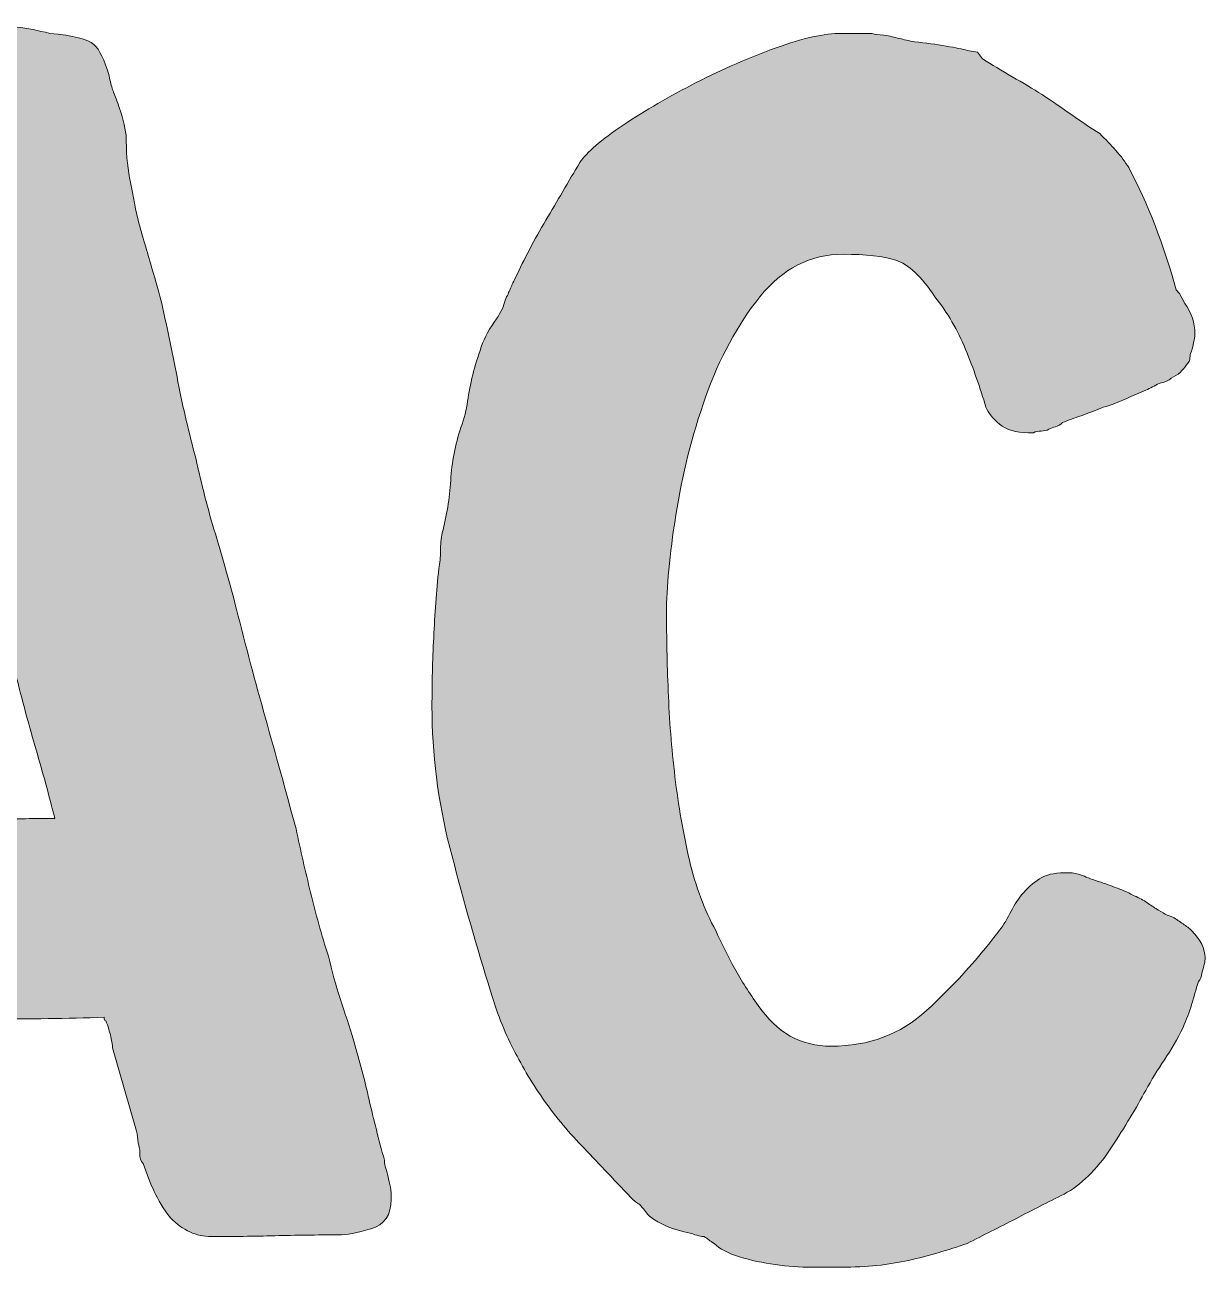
# Model space of a CAD drawing. Header units: inches. Extents: x 112 to 968, y -1050 to -30.
# Drawn here: x 540.6 to 706.6, y -217.4 to -42.7 of the extents above; entities that cross this region are included whole.
import ezdxf

# ---------------------------------------------------------------- set-up
doc = ezdxf.new("R2010")
doc.units = ezdxf.units.IN
doc.header["$MEASUREMENT"] = 0
doc.layers.add('Layer 1', color=7, linetype='Continuous')

# ---------------------------------------------------------------- blocks, each defined once
blk = doc.blocks.new('block 7')
at = {"layer": 'Layer 1', "true_color": 0xfccf0c}
h = blk.add_hatch(color=40, dxfattribs=at)
h.dxf.hatch_style = 2
edge = h.paths.add_edge_path()
edge.add_spline(control_points=[(551.71, -182.29), (546.45, -182.45), (541.19, -182.53), (535.93, -182.53), (530.67, -182.53), (525.41, -182.69), (520.16, -183.01), (519.68, -183.17), (519.28, -183.25), (518.96, -183.25), (518.8, -183.41), (518.72, -183.57), (518.72, -183.73), (518.4, -184.36), (518.24, -184.84), (518.24, -185.16), (517.29, -188.35), (516.37, -191.49), (515.49, -194.6), (514.62, -197.71), (513.78, -200.86), (512.98, -204.04), (512.98, -204.04), (512.75, -205), (512.75, -205), (512.42, -205.95), (512.27, -206.75), (512.27, -207.39), (511.31, -210.26), (509.83, -212.01), (507.84, -212.65), (505.85, -213.29), (503.5, -213.6), (500.79, -213.6), (498.24, -213.6), (495.65, -213.52), (493.03, -213.36), (490.4, -213.21), (487.73, -213.13), (485.02, -213.13), (483.42, -213.13), (481.99, -212.69), (480.72, -211.81), (479.44, -210.94), (478.8, -209.62), (478.8, -207.87), (478.8, -207.07), (478.92, -206), (479.16, -204.64), (479.4, -203.29), (479.68, -202.05), (480, -200.94), (480.32, -199.66), (480.64, -198.43), (480.95, -197.23), (481.27, -196.04), (481.51, -195.04), (481.67, -194.24), (483.42, -187.55), (485.26, -180.98), (487.17, -174.52), (489.08, -168.07), (490.83, -161.5), (492.43, -154.8), (493.22, -151.62), (494.02, -148.43), (494.82, -145.24), (495.61, -142.06), (496.33, -138.87), (496.97, -135.68), (499.52, -125.33), (502.23, -115.05), (505.1, -104.85), (507.97, -94.65), (510.75, -84.46), (513.46, -74.26), (514.1, -72.03), (514.97, -69.64), (516.09, -67.08), (517.05, -63.9), (517.96, -60.79), (518.84, -57.76), (519.72, -54.74), (520.63, -51.63), (521.59, -48.44), (522.07, -46.85), (522.94, -45.66), (524.22, -44.86), (525.49, -44.06), (526.85, -43.5), (528.28, -43.18), (529.55, -42.87), (530.83, -42.71), (532.11, -42.71), (533.38, -42.71), (534.41, -42.71), (535.21, -42.71), (537.92, -42.71), (540.87, -43.11), (544.06, -43.9), (547.4, -44.22), (549.47, -44.74), (550.27, -45.45), (551.07, -46.17), (551.78, -47.65), (552.42, -49.88), (552.58, -50.67), (552.74, -51.31), (552.9, -51.79), (553.06, -52.27), (553.3, -52.9), (553.62, -53.7), (554.25, -55.46), (554.65, -56.97), (554.81, -58.24), (554.81, -60.48), (554.97, -62.47), (555.29, -64.22), (555.61, -65.97), (556.01, -67.96), (556.48, -70.19), (557.12, -72.43), (557.76, -74.61), (558.4, -76.77), (559.03, -78.92), (559.51, -80.63), (559.83, -81.9), (560.63, -85.57), (561.39, -89.24), (562.1, -92.9), (562.82, -96.57), (563.65, -100.15), (564.61, -103.65), (565.41, -107.32), (566.32, -110.87), (567.36, -114.29), (568.4, -117.72), (569.39, -121.26), (570.35, -124.93), (571.62, -130.03), (572.98, -135.13), (574.41, -140.22), (575.84, -145.33), (577.28, -150.5), (578.71, -155.76), (579.35, -158.79), (580.03, -161.78), (580.75, -164.72), (581.46, -167.67), (582.3, -170.66), (583.26, -173.69), (583.73, -175.76), (584.29, -177.75), (584.93, -179.66), (585.56, -181.57), (586.2, -183.57), (586.84, -185.64), (587.64, -188.35), (588.35, -191.1), (588.99, -193.88), (589.63, -196.67), (590.34, -199.5), (591.14, -202.37), (591.14, -202.85), (591.3, -203.56), (591.62, -204.52), (591.78, -205.16), (591.9, -205.72), (591.98, -206.19), (592.06, -206.67), (592.1, -207.23), (592.1, -207.87), (592.1, -210.1), (591.14, -211.49), (589.23, -212.05), (587.32, -212.61), (585.8, -212.89), (584.69, -212.89), (581.66, -212.89), (578.67, -212.93), (575.73, -213.01), (572.78, -213.09), (569.79, -213.13), (566.76, -213.13), (564.69, -213.13), (562.78, -212.25), (561.03, -210.5), (560.07, -209.22), (559.31, -207.99), (558.76, -206.79), (558.2, -205.6), (557.68, -204.28), (557.2, -202.85), (556.88, -202.53), (556.73, -202.05), (556.73, -201.41), (556.73, -200.78), (556.64, -200.3), (556.48, -199.98), (556.48, -199.34), (556.4, -198.78), (556.25, -198.31), (556.25, -198.31), (552.9, -186.59), (552.9, -186.59), (552.9, -186.28), (552.82, -185.76), (552.66, -185.04), (552.5, -184.32), (552.26, -183.57), (551.94, -182.77), (551.78, -182.77), (551.71, -182.61), (551.71, -182.29)], knot_values=[0, 0, 0, 0, 1, 1, 1, 2, 2, 2, 3, 3, 3, 4, 4, 4, 5, 5, 5, 6, 6, 6, 7, 7, 7, 8, 8, 8, 9, 9, 9, 10, 10, 10, 11, 11, 11, 12, 12, 12, 13, 13, 13, 14, 14, 14, 15, 15, 15, 16, 16, 16, 17, 17, 17, 18, 18, 18, 19, 19, 19, 20, 20, 20, 21, 21, 21, 22, 22, 22, 23, 23, 23, 24, 24, 24, 25, 25, 25, 26, 26, 26, 27, 27, 27, 28, 28, 28, 29, 29, 29, 30, 30, 30, 31, 31, 31, 32, 32, 32, 33, 33, 33, 34, 34, 34, 35, 35, 35, 36, 36, 36, 37, 37, 37, 38, 38, 38, 39, 39, 39, 40, 40, 40, 41, 41, 41, 42, 42, 42, 43, 43, 43, 44, 44, 44, 45, 45, 45, 46, 46, 46, 47, 47, 47, 48, 48, 48, 49, 49, 49, 50, 50, 50, 51, 51, 51, 52, 52, 52, 53, 53, 53, 54, 54, 54, 55, 55, 55, 56, 56, 56, 57, 57, 57, 58, 58, 58, 59, 59, 59, 60, 60, 60, 61, 61, 61, 62, 62, 62, 63, 63, 63, 64, 64, 64, 65, 65, 65, 66, 66, 66, 67, 67, 67, 68, 68, 68, 69, 69, 69, 70, 70, 70, 71, 71, 71, 71], degree=3, periodic=1)
edge = h.paths.add_edge_path()
edge.add_spline(control_points=[(526.13, -155.04), (529, -154.89), (531.87, -154.73), (534.73, -154.57), (537.6, -154.41), (540.47, -154.33), (543.34, -154.33), (543.34, -154.33), (544.77, -154.33), (544.77, -154.33), (543.98, -151.14), (543.1, -147.91), (542.14, -144.65), (541.19, -141.38), (540.31, -138.16), (539.52, -134.97), (539.19, -133.69), (538.68, -131.42), (537.96, -128.15), (537.24, -124.89), (536.41, -121.34), (535.45, -117.52), (534.02, -123.89), (532.54, -130.19), (531.03, -136.4), (529.51, -142.62), (527.88, -148.83), (526.13, -155.04)], knot_values=[0, 0, 0, 0, 1, 1, 1, 2, 2, 2, 3, 3, 3, 4, 4, 4, 5, 5, 5, 6, 6, 6, 7, 7, 7, 8, 8, 8, 9, 9, 9, 9], degree=3, periodic=1)
h = blk.add_hatch(color=40, dxfattribs=at)
h.dxf.hatch_style = 2
edge = h.paths.add_edge_path()
edge.add_spline(control_points=[(659.74, -43.9), (660.06, -44.06), (660.61, -44.14), (661.41, -44.14), (662.21, -44.3), (662.93, -44.46), (663.56, -44.62), (664.2, -44.78), (664.92, -44.94), (665.71, -45.1), (667.31, -45.26), (668.78, -45.45), (670.14, -45.69), (671.49, -45.93), (672.49, -46.13), (673.13, -46.29), (673.13, -46.29), (674.56, -46.53), (674.56, -46.53), (674.56, -46.53), (675.28, -47.49), (675.28, -47.49), (676.55, -48.29), (677.94, -49.12), (679.46, -50), (680.97, -50.87), (682.36, -51.71), (683.64, -52.51), (685.08, -53.46), (686.47, -54.42), (687.83, -55.37), (689.18, -56.33), (690.49, -57.21), (691.77, -58), (692.56, -58.8), (693.32, -59.6), (694.04, -60.39), (694.76, -61.19), (695.35, -61.99), (695.83, -62.78), (698.54, -67.88), (700.77, -73.62), (702.53, -79.99), (702.53, -79.99), (703, -80.47), (703, -80.47), (703, -80.47), (703.72, -81.9), (703.72, -81.9), (704.68, -83.18), (705.15, -84.62), (705.15, -86.21), (705.15, -86.53), (704.99, -87.32), (704.68, -88.6), (704.52, -88.92), (704.44, -89.24), (704.44, -89.55), (704.44, -89.87), (704.27, -90.19), (703.96, -90.51), (703.48, -91.31), (702.76, -91.94), (701.81, -92.42), (701.49, -92.74), (700.93, -92.98), (700.13, -93.14), (699.81, -93.3), (699.5, -93.46), (699.18, -93.62), (698.86, -93.78), (698.54, -93.94), (698.22, -94.09), (697.42, -94.42), (696.51, -94.81), (695.47, -95.29), (694.44, -95.77), (693.36, -96.17), (692.25, -96.48), (691.13, -96.96), (690.09, -97.36), (689.14, -97.68), (688.18, -98), (687.31, -98.32), (686.51, -98.64), (686.19, -98.96), (685.87, -99.15), (685.55, -99.23), (685.23, -99.32), (684.91, -99.43), (684.6, -99.59), (684.28, -99.75), (683.92, -99.83), (683.52, -99.83), (683.12, -99.83), (682.76, -99.91), (682.45, -100.07), (682.29, -100.07), (682.05, -100.07), (681.73, -100.07), (679.97, -100.07), (678.62, -99.67), (677.67, -98.87), (676.71, -98.08), (676.07, -97.28), (675.75, -96.48), (674.96, -93.78), (674, -91.07), (672.89, -88.36), (671.77, -85.65), (670.33, -83.18), (668.58, -80.95), (666.67, -78.08), (664.84, -76.37), (663.09, -75.81), (661.33, -75.25), (658.86, -74.97), (655.68, -74.97), (651.05, -74.97), (647.15, -76.97), (643.96, -80.95), (640.77, -84.93), (638.23, -89.64), (636.32, -95.05), (634.4, -100.47), (633.01, -106.01), (632.13, -111.66), (631.25, -117.32), (630.82, -121.9), (630.82, -125.41), (630.82, -128.75), (630.9, -132.42), (631.06, -136.4), (631.21, -140.39), (631.54, -144.41), (632.01, -148.47), (632.49, -152.53), (633.17, -156.44), (634.05, -160.18), (634.92, -163.93), (636.16, -167.23), (637.75, -170.1), (638.55, -171.86), (639.42, -173.61), (640.38, -175.36), (641.33, -177.12), (642.45, -178.87), (643.73, -180.62), (646.27, -184.44), (649.7, -186.35), (654, -186.35), (659.26, -186.35), (663.72, -184.68), (667.39, -181.34), (671.05, -177.99), (674.4, -174.33), (677.43, -170.34), (678.06, -169.55), (678.62, -168.67), (679.1, -167.71), (679.58, -166.76), (680.14, -165.88), (680.77, -165.08), (681.57, -164.13), (682.4, -163.37), (683.28, -162.81), (684.16, -162.25), (685.32, -161.97), (686.75, -161.97), (686.91, -161.97), (687.23, -161.97), (687.71, -161.97), (688.18, -161.97), (688.82, -162.14), (689.62, -162.45), (689.93, -162.61), (690.34, -162.77), (690.81, -162.93), (691.29, -163.09), (691.77, -163.25), (692.25, -163.41), (693.2, -163.73), (694.08, -164.05), (694.88, -164.37), (695.67, -164.69), (696.15, -164.93), (696.31, -165.08), (697.1, -165.4), (697.74, -165.72), (698.22, -166.04), (698.7, -166.36), (699.18, -166.68), (699.66, -166.99), (700.61, -167.63), (701.41, -168.03), (702.05, -168.19), (702.53, -168.51), (703, -168.83), (703.48, -169.15), (703.96, -169.47), (704.35, -169.78), (704.68, -170.1), (705.95, -171.38), (706.59, -172.65), (706.59, -173.93), (706.59, -174.4), (706.43, -175.12), (706.11, -176.08), (706.11, -176.56), (705.95, -176.95), (705.63, -177.27), (705.31, -178.39), (704.99, -179.46), (704.68, -180.5), (704.35, -181.54), (703.96, -182.61), (703.48, -183.73), (702.68, -185.32), (701.81, -186.83), (700.85, -188.27), (699.9, -189.7), (699.02, -191.14), (698.22, -192.57), (696.95, -194.96), (695.31, -197.67), (693.32, -200.7), (691.33, -203.73), (689.14, -205.88), (686.75, -207.15), (684.51, -208.27), (682.25, -209.42), (679.94, -210.62), (677.63, -211.81), (675.35, -212.97), (673.13, -214.08), (670.41, -215.04), (667.66, -215.83), (664.88, -216.47), (662.09, -217.11), (658.94, -217.43), (655.44, -217.43), (654.32, -217.43), (652.93, -217.43), (651.26, -217.43), (649.58, -217.43), (647.87, -217.31), (646.12, -217.07), (644.36, -216.83), (642.69, -216.47), (641.1, -215.99), (639.5, -215.51), (638.31, -214.88), (637.51, -214.08), (637.19, -213.92), (636.95, -213.76), (636.79, -213.6), (636.63, -213.45), (636.39, -213.29), (636.08, -213.13), (635.75, -213.13), (635.12, -212.97), (634.16, -212.65), (631.77, -212.17), (629.86, -211.37), (628.43, -210.26), (628.11, -209.94), (627.87, -209.66), (627.71, -209.42), (627.55, -209.18), (627.31, -208.9), (627, -208.58), (626.67, -208.43), (626.28, -208.11), (625.8, -207.63), (623.25, -204.92), (620.94, -202.49), (618.87, -200.34), (616.8, -198.19), (614.96, -195.96), (613.37, -193.64), (611.78, -191.34), (610.34, -188.91), (609.07, -186.35), (607.79, -183.81), (606.68, -180.86), (605.72, -177.51), (603.81, -171.3), (602.02, -164.93), (600.34, -158.39), (598.67, -151.86), (597.83, -145.24), (597.83, -138.55), (597.83, -135.37), (597.91, -132.14), (598.07, -128.87), (598.23, -125.61), (598.47, -122.38), (598.79, -119.19), (598.95, -118.4), (599.03, -117.56), (599.03, -116.68), (599.03, -115.81), (599.11, -114.97), (599.27, -114.17), (599.9, -111.78), (600.3, -109.31), (600.46, -106.76), (600.62, -104.21), (601.1, -101.74), (601.9, -99.35), (602.37, -98.08), (602.69, -96.84), (602.85, -95.65), (603.01, -94.45), (603.25, -93.22), (603.57, -91.94), (603.89, -90.67), (604.29, -89.36), (604.77, -88), (605.24, -86.65), (605.96, -85.33), (606.92, -84.06), (607.55, -83.1), (607.95, -82.23), (608.11, -81.43), (608.43, -80.79), (608.67, -80.27), (608.83, -79.87), (608.99, -79.48), (609.23, -78.96), (609.55, -78.32), (610.82, -75.61), (612.25, -72.9), (613.85, -70.19), (615.44, -67.49), (617.03, -64.78), (618.63, -62.07), (619.58, -60.63), (621.62, -58.88), (624.72, -56.81), (627.83, -54.74), (631.25, -52.74), (635, -50.83), (638.74, -48.92), (642.49, -47.29), (646.24, -45.93), (649.98, -44.58), (653.05, -43.9), (655.44, -43.9), (655.44, -43.9), (657.83, -43.9), (657.83, -43.9), (657.83, -43.9), (659.74, -43.9), (659.74, -43.9)], knot_values=[0, 0, 0, 0, 1, 1, 1, 2, 2, 2, 3, 3, 3, 4, 4, 4, 5, 5, 5, 6, 6, 6, 7, 7, 7, 8, 8, 8, 9, 9, 9, 10, 10, 10, 11, 11, 11, 12, 12, 12, 13, 13, 13, 14, 14, 14, 15, 15, 15, 16, 16, 16, 17, 17, 17, 18, 18, 18, 19, 19, 19, 20, 20, 20, 21, 21, 21, 22, 22, 22, 23, 23, 23, 24, 24, 24, 25, 25, 25, 26, 26, 26, 27, 27, 27, 28, 28, 28, 29, 29, 29, 30, 30, 30, 31, 31, 31, 32, 32, 32, 33, 33, 33, 34, 34, 34, 35, 35, 35, 36, 36, 36, 37, 37, 37, 38, 38, 38, 39, 39, 39, 40, 40, 40, 41, 41, 41, 42, 42, 42, 43, 43, 43, 44, 44, 44, 45, 45, 45, 46, 46, 46, 47, 47, 47, 48, 48, 48, 49, 49, 49, 50, 50, 50, 51, 51, 51, 52, 52, 52, 53, 53, 53, 54, 54, 54, 55, 55, 55, 56, 56, 56, 57, 57, 57, 58, 58, 58, 59, 59, 59, 60, 60, 60, 61, 61, 61, 62, 62, 62, 63, 63, 63, 64, 64, 64, 65, 65, 65, 66, 66, 66, 67, 67, 67, 68, 68, 68, 69, 69, 69, 70, 70, 70, 71, 71, 71, 72, 72, 72, 73, 73, 73, 74, 74, 74, 75, 75, 75, 76, 76, 76, 77, 77, 77, 78, 78, 78, 79, 79, 79, 80, 80, 80, 81, 81, 81, 82, 82, 82, 83, 83, 83, 84, 84, 84, 85, 85, 85, 86, 86, 86, 87, 87, 87, 88, 88, 88, 89, 89, 89, 90, 90, 90, 91, 91, 91, 92, 92, 92, 93, 93, 93, 94, 94, 94, 95, 95, 95, 96, 96, 96, 97, 97, 97, 98, 98, 98, 99, 99, 99, 100, 100, 100, 101, 101, 101, 102, 102, 102, 103, 103, 103, 104, 104, 104, 105, 105, 105, 106, 106, 106, 107, 107, 107, 108, 108, 108, 109, 109, 109, 110, 110, 110, 111, 111, 111, 112, 112, 112, 113, 113, 113, 114, 114, 114, 115, 115, 115, 116, 116, 116, 117, 117, 117, 118, 118, 118, 118], degree=3, periodic=1)
at = {"layer": 'Layer 1', "lineweight": 0}
for points, knots in [([(551.71, -182.29), (546.45, -182.45), (541.19, -182.53), (535.93, -182.53), (530.67, -182.53), (525.41, -182.69), (520.16, -183.01), (519.68, -183.17), (519.28, -183.25), (518.96, -183.25), (518.8, -183.41), (518.72, -183.57), (518.72, -183.73), (518.4, -184.36), (518.24, -184.84), (518.24, -185.16), (517.29, -188.35), (516.37, -191.49), (515.49, -194.6), (514.62, -197.71), (513.78, -200.86), (512.98, -204.04), (512.98, -204.04), (512.75, -205), (512.75, -205), (512.42, -205.95), (512.27, -206.75), (512.27, -207.39), (511.31, -210.26), (509.83, -212.01), (507.84, -212.65), (505.85, -213.29), (503.5, -213.6), (500.79, -213.6), (498.24, -213.6), (495.65, -213.52), (493.03, -213.36), (490.4, -213.21), (487.73, -213.13), (485.02, -213.13), (483.42, -213.13), (481.99, -212.69), (480.72, -211.81), (479.44, -210.94), (478.8, -209.62), (478.8, -207.87), (478.8, -207.07), (478.92, -206), (479.16, -204.64), (479.4, -203.29), (479.68, -202.05), (480, -200.94), (480.32, -199.66), (480.64, -198.43), (480.95, -197.23), (481.27, -196.04), (481.51, -195.04), (481.67, -194.24), (483.42, -187.55), (485.26, -180.98), (487.17, -174.52), (489.08, -168.07), (490.83, -161.5), (492.43, -154.8), (493.22, -151.62), (494.02, -148.43), (494.82, -145.24), (495.61, -142.06), (496.33, -138.87), (496.97, -135.68), (499.52, -125.33), (502.23, -115.05), (505.1, -104.85), (507.97, -94.65), (510.75, -84.46), (513.46, -74.26), (514.1, -72.03), (514.97, -69.64), (516.09, -67.08), (517.05, -63.9), (517.96, -60.79), (518.84, -57.76), (519.72, -54.74), (520.63, -51.63), (521.59, -48.44), (522.07, -46.85), (522.94, -45.66), (524.22, -44.86), (525.49, -44.06), (526.85, -43.5), (528.28, -43.18), (529.55, -42.87), (530.83, -42.71), (532.11, -42.71), (533.38, -42.71), (534.41, -42.71), (535.21, -42.71), (537.92, -42.71), (540.87, -43.11), (544.06, -43.9), (547.4, -44.22), (549.47, -44.74), (550.27, -45.45), (551.07, -46.17), (551.78, -47.65), (552.42, -49.88), (552.58, -50.67), (552.74, -51.31), (552.9, -51.79), (553.06, -52.27), (553.3, -52.9), (553.62, -53.7), (554.25, -55.46), (554.65, -56.97), (554.81, -58.24), (554.81, -60.48), (554.97, -62.47), (555.29, -64.22), (555.61, -65.97), (556.01, -67.96), (556.48, -70.19), (557.12, -72.43), (557.76, -74.61), (558.4, -76.77), (559.03, -78.92), (559.51, -80.63), (559.83, -81.9), (560.63, -85.57), (561.39, -89.24), (562.1, -92.9), (562.82, -96.57), (563.65, -100.15), (564.61, -103.65), (565.41, -107.32), (566.32, -110.87), (567.36, -114.29), (568.4, -117.72), (569.39, -121.26), (570.35, -124.93), (571.62, -130.03), (572.98, -135.13), (574.41, -140.22), (575.84, -145.33), (577.28, -150.5), (578.71, -155.76), (579.35, -158.79), (580.03, -161.78), (580.75, -164.72), (581.46, -167.67), (582.3, -170.66), (583.26, -173.69), (583.73, -175.76), (584.29, -177.75), (584.93, -179.66), (585.56, -181.57), (586.2, -183.57), (586.84, -185.64), (587.64, -188.35), (588.35, -191.1), (588.99, -193.88), (589.63, -196.67), (590.34, -199.5), (591.14, -202.37), (591.14, -202.85), (591.3, -203.56), (591.62, -204.52), (591.78, -205.16), (591.9, -205.72), (591.98, -206.19), (592.06, -206.67), (592.1, -207.23), (592.1, -207.87), (592.1, -210.1), (591.14, -211.49), (589.23, -212.05), (587.32, -212.61), (585.8, -212.89), (584.69, -212.89), (581.66, -212.89), (578.67, -212.93), (575.73, -213.01), (572.78, -213.09), (569.79, -213.13), (566.76, -213.13), (564.69, -213.13), (562.78, -212.25), (561.03, -210.5), (560.07, -209.22), (559.31, -207.99), (558.76, -206.79), (558.2, -205.6), (557.68, -204.28), (557.2, -202.85), (556.88, -202.53), (556.73, -202.05), (556.73, -201.41), (556.73, -200.78), (556.64, -200.3), (556.48, -199.98), (556.48, -199.34), (556.4, -198.78), (556.25, -198.31), (556.25, -198.31), (552.9, -186.59), (552.9, -186.59), (552.9, -186.28), (552.82, -185.76), (552.66, -185.04), (552.5, -184.32), (552.26, -183.57), (551.94, -182.77), (551.78, -182.77), (551.71, -182.61), (551.71, -182.29)], [0, 0, 0, 0, 1, 1, 1, 2, 2, 2, 3, 3, 3, 4, 4, 4, 5, 5, 5, 6, 6, 6, 7, 7, 7, 8, 8, 8, 9, 9, 9, 10, 10, 10, 11, 11, 11, 12, 12, 12, 13, 13, 13, 14, 14, 14, 15, 15, 15, 16, 16, 16, 17, 17, 17, 18, 18, 18, 19, 19, 19, 20, 20, 20, 21, 21, 21, 22, 22, 22, 23, 23, 23, 24, 24, 24, 25, 25, 25, 26, 26, 26, 27, 27, 27, 28, 28, 28, 29, 29, 29, 30, 30, 30, 31, 31, 31, 32, 32, 32, 33, 33, 33, 34, 34, 34, 35, 35, 35, 36, 36, 36, 37, 37, 37, 38, 38, 38, 39, 39, 39, 40, 40, 40, 41, 41, 41, 42, 42, 42, 43, 43, 43, 44, 44, 44, 45, 45, 45, 46, 46, 46, 47, 47, 47, 48, 48, 48, 49, 49, 49, 50, 50, 50, 51, 51, 51, 52, 52, 52, 53, 53, 53, 54, 54, 54, 55, 55, 55, 56, 56, 56, 57, 57, 57, 58, 58, 58, 59, 59, 59, 60, 60, 60, 61, 61, 61, 62, 62, 62, 63, 63, 63, 64, 64, 64, 65, 65, 65, 66, 66, 66, 67, 67, 67, 68, 68, 68, 69, 69, 69, 70, 70, 70, 71, 71, 71, 71]), ([(659.74, -43.9), (660.06, -44.06), (660.61, -44.14), (661.41, -44.14), (662.21, -44.3), (662.93, -44.46), (663.56, -44.62), (664.2, -44.78), (664.92, -44.94), (665.71, -45.1), (667.31, -45.26), (668.78, -45.45), (670.14, -45.69), (671.49, -45.93), (672.49, -46.13), (673.13, -46.29), (673.13, -46.29), (674.56, -46.53), (674.56, -46.53), (674.56, -46.53), (675.28, -47.49), (675.28, -47.49), (676.55, -48.29), (677.94, -49.12), (679.46, -50), (680.97, -50.87), (682.36, -51.71), (683.64, -52.51), (685.08, -53.46), (686.47, -54.42), (687.83, -55.37), (689.18, -56.33), (690.49, -57.21), (691.77, -58), (692.56, -58.8), (693.32, -59.6), (694.04, -60.39), (694.76, -61.19), (695.35, -61.99), (695.83, -62.78), (698.54, -67.88), (700.77, -73.62), (702.53, -79.99), (702.53, -79.99), (703, -80.47), (703, -80.47), (703, -80.47), (703.72, -81.9), (703.72, -81.9), (704.68, -83.18), (705.15, -84.62), (705.15, -86.21), (705.15, -86.53), (704.99, -87.32), (704.68, -88.6), (704.52, -88.92), (704.44, -89.24), (704.44, -89.55), (704.44, -89.87), (704.27, -90.19), (703.96, -90.51), (703.48, -91.31), (702.76, -91.94), (701.81, -92.42), (701.49, -92.74), (700.93, -92.98), (700.13, -93.14), (699.81, -93.3), (699.5, -93.46), (699.18, -93.62), (698.86, -93.78), (698.54, -93.94), (698.22, -94.09), (697.42, -94.42), (696.51, -94.81), (695.47, -95.29), (694.44, -95.77), (693.36, -96.17), (692.25, -96.48), (691.13, -96.96), (690.09, -97.36), (689.14, -97.68), (688.18, -98), (687.31, -98.32), (686.51, -98.64), (686.19, -98.96), (685.87, -99.15), (685.55, -99.23), (685.23, -99.32), (684.91, -99.43), (684.6, -99.59), (684.28, -99.75), (683.92, -99.83), (683.52, -99.83), (683.12, -99.83), (682.76, -99.91), (682.45, -100.07), (682.29, -100.07), (682.05, -100.07), (681.73, -100.07), (679.97, -100.07), (678.62, -99.67), (677.67, -98.87), (676.71, -98.08), (676.07, -97.28), (675.75, -96.48), (674.96, -93.78), (674, -91.07), (672.89, -88.36), (671.77, -85.65), (670.33, -83.18), (668.58, -80.95), (666.67, -78.08), (664.84, -76.37), (663.09, -75.81), (661.33, -75.25), (658.86, -74.97), (655.68, -74.97), (651.05, -74.97), (647.15, -76.97), (643.96, -80.95), (640.77, -84.93), (638.23, -89.64), (636.32, -95.05), (634.4, -100.47), (633.01, -106.01), (632.13, -111.66), (631.25, -117.32), (630.82, -121.9), (630.82, -125.41), (630.82, -128.75), (630.9, -132.42), (631.06, -136.4), (631.21, -140.39), (631.54, -144.41), (632.01, -148.47), (632.49, -152.53), (633.17, -156.44), (634.05, -160.18), (634.92, -163.93), (636.16, -167.23), (637.75, -170.1), (638.55, -171.86), (639.42, -173.61), (640.38, -175.36), (641.33, -177.12), (642.45, -178.87), (643.73, -180.62), (646.27, -184.44), (649.7, -186.35), (654, -186.35), (659.26, -186.35), (663.72, -184.68), (667.39, -181.34), (671.05, -177.99), (674.4, -174.33), (677.43, -170.34), (678.06, -169.55), (678.62, -168.67), (679.1, -167.71), (679.58, -166.76), (680.14, -165.88), (680.77, -165.08), (681.57, -164.13), (682.4, -163.37), (683.28, -162.81), (684.16, -162.25), (685.32, -161.97), (686.75, -161.97), (686.91, -161.97), (687.23, -161.97), (687.71, -161.97), (688.18, -161.97), (688.82, -162.14), (689.62, -162.45), (689.93, -162.61), (690.34, -162.77), (690.81, -162.93), (691.29, -163.09), (691.77, -163.25), (692.25, -163.41), (693.2, -163.73), (694.08, -164.05), (694.88, -164.37), (695.67, -164.69), (696.15, -164.93), (696.31, -165.08), (697.1, -165.4), (697.74, -165.72), (698.22, -166.04), (698.7, -166.36), (699.18, -166.68), (699.66, -166.99), (700.61, -167.63), (701.41, -168.03), (702.05, -168.19), (702.53, -168.51), (703, -168.83), (703.48, -169.15), (703.96, -169.47), (704.35, -169.78), (704.68, -170.1), (705.95, -171.38), (706.59, -172.65), (706.59, -173.93), (706.59, -174.4), (706.43, -175.12), (706.11, -176.08), (706.11, -176.56), (705.95, -176.95), (705.63, -177.27), (705.31, -178.39), (704.99, -179.46), (704.68, -180.5), (704.35, -181.54), (703.96, -182.61), (703.48, -183.73), (702.68, -185.32), (701.81, -186.83), (700.85, -188.27), (699.9, -189.7), (699.02, -191.14), (698.22, -192.57), (696.95, -194.96), (695.31, -197.67), (693.32, -200.7), (691.33, -203.73), (689.14, -205.88), (686.75, -207.15), (684.51, -208.27), (682.25, -209.42), (679.94, -210.62), (677.63, -211.81), (675.35, -212.97), (673.13, -214.08), (670.41, -215.04), (667.66, -215.83), (664.88, -216.47), (662.09, -217.11), (658.94, -217.43), (655.44, -217.43), (654.32, -217.43), (652.93, -217.43), (651.26, -217.43), (649.58, -217.43), (647.87, -217.31), (646.12, -217.07), (644.36, -216.83), (642.69, -216.47), (641.1, -215.99), (639.5, -215.51), (638.31, -214.88), (637.51, -214.08), (637.19, -213.92), (636.95, -213.76), (636.79, -213.6), (636.63, -213.45), (636.39, -213.29), (636.08, -213.13), (635.75, -213.13), (635.12, -212.97), (634.16, -212.65), (631.77, -212.17), (629.86, -211.37), (628.43, -210.26), (628.11, -209.94), (627.87, -209.66), (627.71, -209.42), (627.55, -209.18), (627.31, -208.9), (627, -208.58), (626.67, -208.43), (626.28, -208.11), (625.8, -207.63), (623.25, -204.92), (620.94, -202.49), (618.87, -200.34), (616.8, -198.19), (614.96, -195.96), (613.37, -193.64), (611.78, -191.34), (610.34, -188.91), (609.07, -186.35), (607.79, -183.81), (606.68, -180.86), (605.72, -177.51), (603.81, -171.3), (602.02, -164.93), (600.34, -158.39), (598.67, -151.86), (597.83, -145.24), (597.83, -138.55), (597.83, -135.37), (597.91, -132.14), (598.07, -128.87), (598.23, -125.61), (598.47, -122.38), (598.79, -119.19), (598.95, -118.4), (599.03, -117.56), (599.03, -116.68), (599.03, -115.81), (599.11, -114.97), (599.27, -114.17), (599.9, -111.78), (600.3, -109.31), (600.46, -106.76), (600.62, -104.21), (601.1, -101.74), (601.9, -99.35), (602.37, -98.08), (602.69, -96.84), (602.85, -95.65), (603.01, -94.45), (603.25, -93.22), (603.57, -91.94), (603.89, -90.67), (604.29, -89.36), (604.77, -88), (605.24, -86.65), (605.96, -85.33), (606.92, -84.06), (607.55, -83.1), (607.95, -82.23), (608.11, -81.43), (608.43, -80.79), (608.67, -80.27), (608.83, -79.87), (608.99, -79.48), (609.23, -78.96), (609.55, -78.32), (610.82, -75.61), (612.25, -72.9), (613.85, -70.19), (615.44, -67.49), (617.03, -64.78), (618.63, -62.07), (619.58, -60.63), (621.62, -58.88), (624.72, -56.81), (627.83, -54.74), (631.25, -52.74), (635, -50.83), (638.74, -48.92), (642.49, -47.29), (646.24, -45.93), (649.98, -44.58), (653.05, -43.9), (655.44, -43.9), (655.44, -43.9), (657.83, -43.9), (657.83, -43.9), (657.83, -43.9), (659.74, -43.9), (659.74, -43.9)], [0, 0, 0, 0, 1, 1, 1, 2, 2, 2, 3, 3, 3, 4, 4, 4, 5, 5, 5, 6, 6, 6, 7, 7, 7, 8, 8, 8, 9, 9, 9, 10, 10, 10, 11, 11, 11, 12, 12, 12, 13, 13, 13, 14, 14, 14, 15, 15, 15, 16, 16, 16, 17, 17, 17, 18, 18, 18, 19, 19, 19, 20, 20, 20, 21, 21, 21, 22, 22, 22, 23, 23, 23, 24, 24, 24, 25, 25, 25, 26, 26, 26, 27, 27, 27, 28, 28, 28, 29, 29, 29, 30, 30, 30, 31, 31, 31, 32, 32, 32, 33, 33, 33, 34, 34, 34, 35, 35, 35, 36, 36, 36, 37, 37, 37, 38, 38, 38, 39, 39, 39, 40, 40, 40, 41, 41, 41, 42, 42, 42, 43, 43, 43, 44, 44, 44, 45, 45, 45, 46, 46, 46, 47, 47, 47, 48, 48, 48, 49, 49, 49, 50, 50, 50, 51, 51, 51, 52, 52, 52, 53, 53, 53, 54, 54, 54, 55, 55, 55, 56, 56, 56, 57, 57, 57, 58, 58, 58, 59, 59, 59, 60, 60, 60, 61, 61, 61, 62, 62, 62, 63, 63, 63, 64, 64, 64, 65, 65, 65, 66, 66, 66, 67, 67, 67, 68, 68, 68, 69, 69, 69, 70, 70, 70, 71, 71, 71, 72, 72, 72, 73, 73, 73, 74, 74, 74, 75, 75, 75, 76, 76, 76, 77, 77, 77, 78, 78, 78, 79, 79, 79, 80, 80, 80, 81, 81, 81, 82, 82, 82, 83, 83, 83, 84, 84, 84, 85, 85, 85, 86, 86, 86, 87, 87, 87, 88, 88, 88, 89, 89, 89, 90, 90, 90, 91, 91, 91, 92, 92, 92, 93, 93, 93, 94, 94, 94, 95, 95, 95, 96, 96, 96, 97, 97, 97, 98, 98, 98, 99, 99, 99, 100, 100, 100, 101, 101, 101, 102, 102, 102, 103, 103, 103, 104, 104, 104, 105, 105, 105, 106, 106, 106, 107, 107, 107, 108, 108, 108, 109, 109, 109, 110, 110, 110, 111, 111, 111, 112, 112, 112, 113, 113, 113, 114, 114, 114, 115, 115, 115, 116, 116, 116, 117, 117, 117, 118, 118, 118, 118]), ([(526.13, -155.04), (529, -154.89), (531.87, -154.73), (534.73, -154.57), (537.6, -154.41), (540.47, -154.33), (543.34, -154.33), (543.34, -154.33), (544.77, -154.33), (544.77, -154.33), (543.98, -151.14), (543.1, -147.91), (542.14, -144.65), (541.19, -141.38), (540.31, -138.16), (539.52, -134.97), (539.19, -133.69), (538.68, -131.42), (537.96, -128.15), (537.24, -124.89), (536.41, -121.34), (535.45, -117.52), (534.02, -123.89), (532.54, -130.19), (531.03, -136.4), (529.51, -142.62), (527.88, -148.83), (526.13, -155.04)], [0, 0, 0, 0, 1, 1, 1, 2, 2, 2, 3, 3, 3, 4, 4, 4, 5, 5, 5, 6, 6, 6, 7, 7, 7, 8, 8, 8, 9, 9, 9, 9])]:
    blk.add_open_spline(points, degree=3, knots=knots, dxfattribs=at)
blk = doc.blocks.new('block 6')
at = {"layer": 'Layer 1'}
blk.add_blockref('block 7', (0, 0), dxfattribs=at)
blk = doc.blocks.new('block 2')
at = {"layer": 'Layer 1'}
blk.add_blockref('block 6', (0, 0), dxfattribs=at)

msp = doc.modelspace()

# ---------------------------------------------------------------- block references
at = {"layer": 'Layer 1'}
msp.add_blockref('block 2', (0, 0), dxfattribs=at)

doc.saveas('drawing.dxf')
